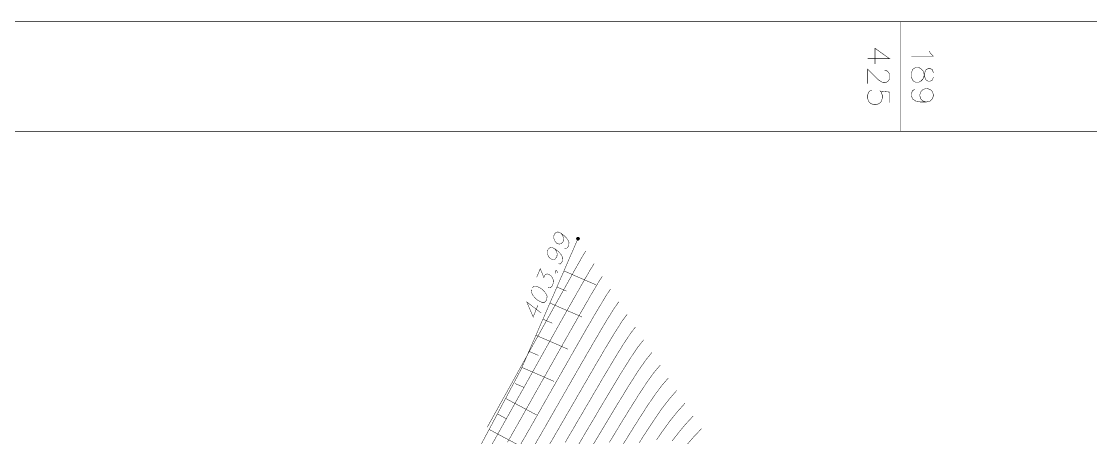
# Model space of a CAD drawing. Extents: x 489 to 720, y 1028 to 1176.
# Drawn here: x 501.22 to 525.64, y 1091.78 to 1101.28 of the extents above; entities that cross this region are included whole.
import ezdxf

# ---------------------------------------------------------------- set-up
doc = ezdxf.new("R2010")
doc.units = 0
doc.header["$MEASUREMENT"] = 0
for name, color, linetype in [('1202', 7, 'Continuous'), ('1501-UP', 7, 'Continuous'), ('1506', 7, 'Continuous'), ('1507', 7, 'Continuous'), ('1510-UP', 7, 'Continuous'), ('M1280', 7, 'Continuous')]:
    doc.layers.add(name, color=color, linetype=linetype)

msp = doc.modelspace()

# ---------------------------------------------------------------- hatches: boundary and pattern name
at = {"layer": '1501-UP', "linetype": 'Continuous', "ltscale": 0.045455}
for points in [[(513.91, 1096.331), (513.957, 1096.308), (513.907, 1096.321)], [(513.957, 1096.308), (513.907, 1096.321), (513.95, 1096.299)], [(513.907, 1096.321), (513.95, 1096.299), (513.908, 1096.31)], [(513.95, 1096.299), (513.908, 1096.31), (513.942, 1096.295)], [(513.908, 1096.31), (513.942, 1096.295), (513.914, 1096.301)], [(513.916, 1096.339), (513.96, 1096.317), (513.91, 1096.331)], [(513.96, 1096.317), (513.91, 1096.331), (513.957, 1096.308)], [(513.942, 1096.295), (513.914, 1096.301), (513.932, 1096.292)], [(513.914, 1096.301), (513.932, 1096.292), (513.922, 1096.296)], [(513.924, 1096.343), (513.958, 1096.328), (513.916, 1096.339)], [(513.958, 1096.328), (513.916, 1096.339), (513.96, 1096.317)], [(513.935, 1096.346), (513.953, 1096.337), (513.924, 1096.343)], [(513.953, 1096.337), (513.924, 1096.343), (513.958, 1096.328)], [(513.945, 1096.342), (513.935, 1096.346), (513.953, 1096.337)]]:
    msp.add_hatch(color=18, dxfattribs=at).paths.add_polyline_path(points, flags=0)

# ---------------------------------------------------------------- linework, layer by layer
at = {"color": 18, "linetype": 'Continuous', "ltscale": 0.045455, "const_width": 0.01}
for points in [[(513.546, 1096.443), (513.586, 1096.39), (513.603, 1096.331), (513.597, 1096.266), (513.59, 1096.248), (513.553, 1096.207), (513.506, 1096.196), (513.453, 1096.214), (513.437, 1096.226), (513.397, 1096.28), (513.38, 1096.339), (513.386, 1096.404), (513.392, 1096.421), (513.43, 1096.463), (513.475, 1096.474), (513.546, 1096.443), (513.624, 1096.384), (513.696, 1096.306), (513.729, 1096.235), (513.723, 1096.171), (513.708, 1096.135), (513.671, 1096.095), (513.632, 1096.1)], [(513.402, 1096.09), (513.441, 1096.037), (513.458, 1095.978), (513.453, 1095.913), (513.446, 1095.896), (513.408, 1095.854), (513.363, 1095.842), (513.308, 1095.86), (513.292, 1095.873), (513.253, 1095.926), (513.236, 1095.985), (513.241, 1096.05), (513.248, 1096.068), (513.286, 1096.109), (513.332, 1096.121), (513.402, 1096.09), (513.48, 1096.031), (513.552, 1095.954), (513.585, 1095.882), (513.579, 1095.817), (513.564, 1095.782), (513.527, 1095.741), (513.488, 1095.747)], [(512.992, 1095.441), (513.072, 1095.635), (513.154, 1095.434), (513.175, 1095.487), (513.206, 1095.51), (513.229, 1095.516), (513.283, 1095.498), (513.315, 1095.474), (513.355, 1095.421), (513.372, 1095.362), (513.366, 1095.297), (513.345, 1095.243), (513.307, 1095.203), (513.285, 1095.197), (513.246, 1095.204)], [(513.425, 1095.53), (513.41, 1095.581), (513.45, 1095.591), (513.465, 1095.539)], [(512.878, 1095.159), (512.871, 1095.095), (512.904, 1095.023), (512.975, 1094.946), (513.022, 1094.909), (513.108, 1094.867), (513.17, 1094.867), (513.207, 1094.908), (513.222, 1094.943), (513.228, 1095.008), (513.195, 1095.08), (513.123, 1095.157), (513.077, 1095.192), (512.99, 1095.234), (512.929, 1095.235), (512.891, 1095.195)], [(513.092, 1094.625), (512.762, 1094.876), (512.91, 1094.533), (513.017, 1094.798)]]:
    msp.add_lwpolyline(points, dxfattribs=at)
at = {"layer": '1202', "color": 7, "linetype": 'Continuous', "ltscale": 0.045455, "const_width": 0.0112}
for points in [[(488.854, 1028.441), (562.687, 1028.441), (562.687, 1101.273), (488.854, 1101.273)], [(521.302, 1101.273), (521.302, 1098.771)], [(520.55, 1100.428), (521.052, 1100.428), (520.717, 1100.666), (520.717, 1100.308)], [(521.957, 1100.606), (521.981, 1100.558), (522.053, 1100.487), (521.552, 1100.487)], [(520.932, 1100.165), (520.956, 1100.165), (521.004, 1100.141), (521.028, 1100.117), (521.052, 1100.07), (521.052, 1099.974), (521.028, 1099.926), (521.004, 1099.903), (520.956, 1099.879), (520.908, 1099.879), (520.861, 1099.903), (520.789, 1099.95), (520.55, 1100.189), (520.55, 1099.855)], [(522.053, 1100.106), (522.029, 1100.178), (521.981, 1100.201), (521.933, 1100.201), (521.886, 1100.178), (521.862, 1100.13), (521.838, 1100.034), (521.814, 1099.963), (521.766, 1099.915), (521.719, 1099.891), (521.647, 1099.891), (521.599, 1099.915), (521.575, 1099.939), (521.552, 1100.01), (521.552, 1100.106), (521.575, 1100.178), (521.599, 1100.201), (521.647, 1100.225), (521.719, 1100.225), (521.766, 1100.201), (521.814, 1100.154), (521.838, 1100.082), (521.862, 1099.987), (521.886, 1099.939), (521.933, 1099.915), (521.981, 1099.915), (522.029, 1099.939), (522.053, 1100.01)], [(521.052, 1099.426), (521.052, 1099.665), (520.837, 1099.689), (520.861, 1099.665), (520.885, 1099.593), (520.885, 1099.522), (520.861, 1099.45), (520.813, 1099.403), (520.741, 1099.379), (520.694, 1099.379), (520.622, 1099.403), (520.574, 1099.45), (520.55, 1099.522), (520.55, 1099.593), (520.574, 1099.665), (520.598, 1099.689), (520.646, 1099.713)], [(521.886, 1099.438), (521.814, 1099.462), (521.766, 1099.509), (521.742, 1099.581), (521.742, 1099.605), (521.766, 1099.676), (521.814, 1099.724), (521.886, 1099.748), (521.91, 1099.748), (521.981, 1099.724), (522.029, 1099.676), (522.053, 1099.605), (522.053, 1099.581), (522.029, 1099.509), (521.981, 1099.462), (521.886, 1099.438), (521.766, 1099.438), (521.647, 1099.462), (521.575, 1099.509), (521.552, 1099.581), (521.552, 1099.629), (521.575, 1099.7), (521.623, 1099.724)], [(491.356, 1030.943), (560.185, 1030.943), (560.185, 1098.771), (491.356, 1098.771)]]:
    msp.add_lwpolyline(points, dxfattribs=at)
at = {"layer": '1501-UP', "color": 18, "linetype": 'Continuous', "ltscale": 0.045455}
for points in [[(513.91, 1096.331), (513.957, 1096.308), (513.907, 1096.321)], [(513.957, 1096.308), (513.907, 1096.321), (513.95, 1096.299)], [(513.907, 1096.321), (513.95, 1096.299), (513.908, 1096.31)], [(513.95, 1096.299), (513.908, 1096.31), (513.942, 1096.295)], [(513.908, 1096.31), (513.942, 1096.295), (513.914, 1096.301)], [(513.916, 1096.339), (513.96, 1096.317), (513.91, 1096.331)], [(513.96, 1096.317), (513.91, 1096.331), (513.957, 1096.308)], [(513.942, 1096.295), (513.914, 1096.301), (513.932, 1096.292)], [(513.914, 1096.301), (513.932, 1096.292), (513.922, 1096.296)], [(513.924, 1096.343), (513.958, 1096.328), (513.916, 1096.339)], [(513.958, 1096.328), (513.916, 1096.339), (513.96, 1096.317)], [(513.935, 1096.346), (513.953, 1096.337), (513.924, 1096.343)], [(513.953, 1096.337), (513.924, 1096.343), (513.958, 1096.328)], [(513.945, 1096.342), (513.935, 1096.346), (513.953, 1096.337)]]:
    msp.add_lwpolyline(points, dxfattribs=at)
at = {"layer": '1501-UP', "color": 18, "linetype": 'Continuous', "ltscale": 0.045455, "const_width": 0.01}
msp.add_lwpolyline([(513.912, 1096.32), (513.956, 1096.32)], dxfattribs=at)
at = {"layer": '1501-UP', "color": 18, "linetype": 'Continuous', "ltscale": 0.045455}
msp.add_circle((513.933, 1096.32), 0.0261, dxfattribs=at)
at = {"layer": '1506', "color": 13, "linetype": 'Continuous', "ltscale": 0.045455, "const_width": 0.01}
for points in [[(511.862, 1092.018), (512.594, 1093.334), (513.145, 1094.324), (513.54, 1095.034), (513.807, 1095.512), (513.972, 1095.804), (514.061, 1095.958), (514.099, 1096.022), (514.114, 1096.041)], [(511.81, 1091.341), (512.058, 1091.783), (512.365, 1092.331), (512.713, 1092.951), (513.078, 1093.601), (513.433, 1094.237), (513.758, 1094.813), (514.028, 1095.287), (514.217, 1095.614), (514.303, 1095.751)], [(512.321, 1091.67), (512.621, 1092.198), (512.955, 1092.791), (513.303, 1093.407), (513.642, 1094.008), (513.953, 1094.554), (514.212, 1095.005), (514.398, 1095.32), (514.491, 1095.462)], [(512.847, 1091.443), (513.131, 1091.934), (513.439, 1092.471), (513.754, 1093.021), (514.06, 1093.553), (514.34, 1094.035), (514.579, 1094.439), (514.761, 1094.732), (514.869, 1094.882)], [(513.11, 1091.33), (513.387, 1091.803), (513.681, 1092.31), (513.98, 1092.826), (514.269, 1093.324), (514.535, 1093.778), (514.763, 1094.157), (514.942, 1094.438), (515.057, 1094.592)], [(513.642, 1091.671), (513.923, 1092.15), (514.206, 1092.633), (514.478, 1093.097), (514.728, 1093.518), (514.947, 1093.874), (515.123, 1094.143), (515.246, 1094.303)], [(514.153, 1091.407), (514.407, 1091.83), (514.657, 1092.246), (514.895, 1092.641), (515.116, 1093), (515.315, 1093.309), (515.486, 1093.556), (515.623, 1093.723)], [(514.65, 1091.67), (514.882, 1092.053), (515.104, 1092.413), (515.31, 1092.741), (515.498, 1093.028), (515.667, 1093.262), (515.812, 1093.433)], [(514.892, 1091.509), (515.108, 1091.858), (515.313, 1092.184), (515.504, 1092.482), (515.682, 1092.745), (515.848, 1092.967), (516, 1093.143)], [(515.73, 1091.729), (515.891, 1091.964), (516.05, 1092.18), (516.211, 1092.379), (516.378, 1092.564)], [(516.086, 1091.705), (516.235, 1091.897), (516.391, 1092.084), (516.566, 1092.274)], [(516.419, 1091.615), (516.573, 1091.791), (516.755, 1091.984)]]:
    msp.add_lwpolyline(points, dxfattribs=at)
at = {"layer": '1507', "color": 18, "linetype": 'Continuous', "ltscale": 0.045455, "const_width": 0.01}
for points in [[(512.583, 1091.556), (512.877, 1092.066), (513.197, 1092.631), (513.529, 1093.214), (513.852, 1093.781), (514.146, 1094.295), (514.396, 1094.722), (514.58, 1095.026), (514.68, 1095.172)], [(513.897, 1091.539), (514.165, 1091.99), (514.431, 1092.44), (514.686, 1092.868), (514.922, 1093.259), (515.131, 1093.592), (515.305, 1093.849), (515.435, 1094.013)], [(515.335, 1091.665), (515.521, 1091.957), (515.698, 1092.223), (515.866, 1092.463), (516.03, 1092.673), (516.189, 1092.854)]]:
    msp.add_lwpolyline(points, dxfattribs=at)
at = {"layer": '1510-UP', "color": 18, "linetype": 'Continuous', "ltscale": 0.045455, "const_width": 0.01}
for points in [[(513.933, 1096.32), (512.635, 1093.34), (511.13, 1090.513), (509.682, 1088.554), (508.197, 1086.989), (506.638, 1085.206), (505.273, 1083.345), (503.78, 1081.156), (502.39, 1079.5), (500.865, 1077.492), (499.507, 1075.045), (498.149, 1072.091), (497.245, 1069.108), (497.054, 1067.722), (497.045, 1065.774), (496.788, 1064.46), (496.612, 1063.553), (496.073, 1061.699)], [(514.348, 1095.265), (513.613, 1095.584)], [(513.67, 1095.124), (513.454, 1095.217)], [(514.028, 1094.531), (513.294, 1094.85)], [(513.349, 1094.39), (513.133, 1094.483)], [(513.707, 1093.797), (512.973, 1094.116)], [(513.029, 1093.655), (512.813, 1093.749)], [(513.388, 1093.063), (512.654, 1093.382)], [(512.71, 1092.921), (512.494, 1093.015)], [(512.987, 1092.298), (512.28, 1092.674)], [(512.3, 1092.209), (512.092, 1092.321)], [(512.611, 1091.59), (511.904, 1091.966)]]:
    msp.add_lwpolyline(points, dxfattribs=at)
at = {"layer": 'M1280', "color": 7, "linetype": 'Continuous', "ltscale": 0.045455, "const_width": 0.0112}
msp.add_lwpolyline([(491.356, 1030.943), (560.185, 1030.943), (560.185, 1098.771), (491.356, 1098.771)], dxfattribs=at)

doc.saveas('drawing.dxf')
